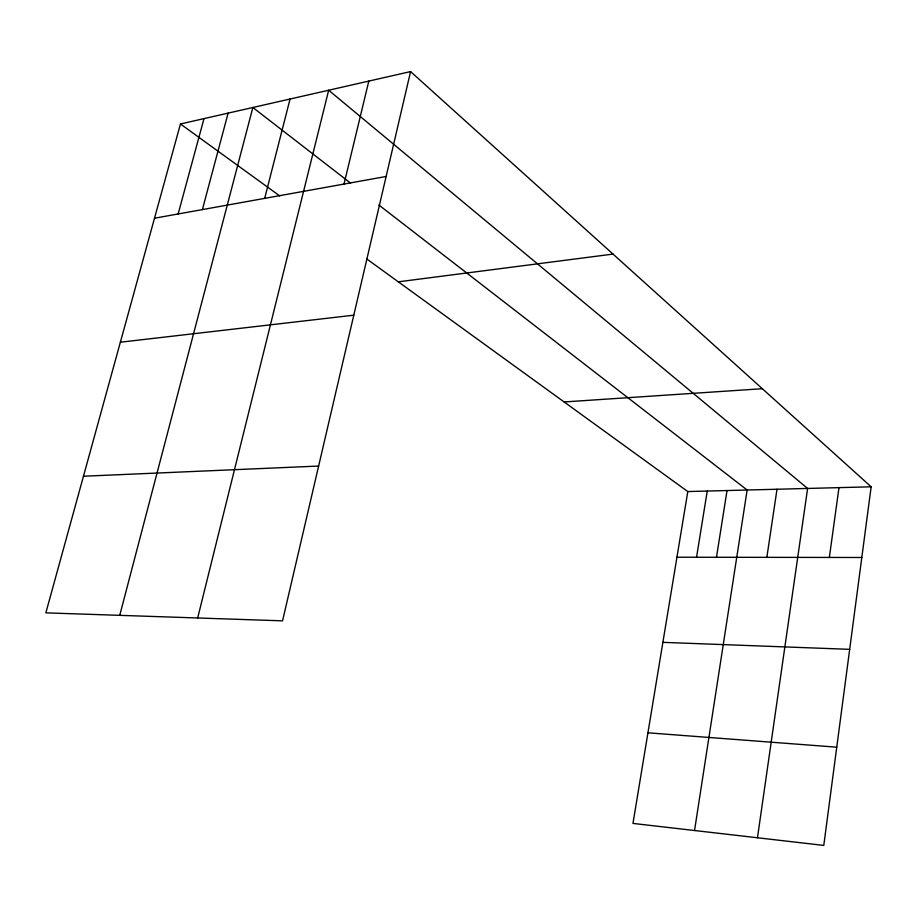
<?xml version="1.0" encoding="UTF-8"?>
<svg xmlns="http://www.w3.org/2000/svg" width="917" height="917" viewBox="0 0 917 917"><rect width="100%" height="100%" fill="white"/><g stroke="black" fill="none" stroke-linecap="round" stroke-linejoin="round"><path stroke-width="1.38" d="M410.575 71.583L282.551 620.843L45.85 612.854L180.454 123.978L410.575 71.583L871.15 486.801L823.775 845.417L632.971 823.42L687.796 491.558L366.88 259.053M829.358 557.433L838.986 487.626M757.465 837.771L807.613 488.452L328.676 90.233L197.671 617.978M766.853 557.341L777.008 489.242M694.536 830.527L747.137 490.01L378.836 204.984M716.475 557.272L727.032 490.538M696.553 557.238L707.248 491.053M344.013 184.065L368.817 81.086M264.692 198.359L290.047 99.025M119.737 615.353L252.863 107.495L350.592 183.125M202.393 209.592L228.115 113.123M178.15 213.959L203.987 118.625M154.503 218.223L386.126 176.477M398.322 281.828L613.026 254.089M120.368 342.213L353.79 315.184M564.127 401.955L762.348 388.705M83.47 476.232L318.635 466.054M687.796 491.558L871.15 486.801M676.941 557.215L861.808 557.49M662.888 642.347L849.681 649.339M647.941 732.809L836.751 747.183M180.454 123.978L279.708 195.894"/></g></svg>
